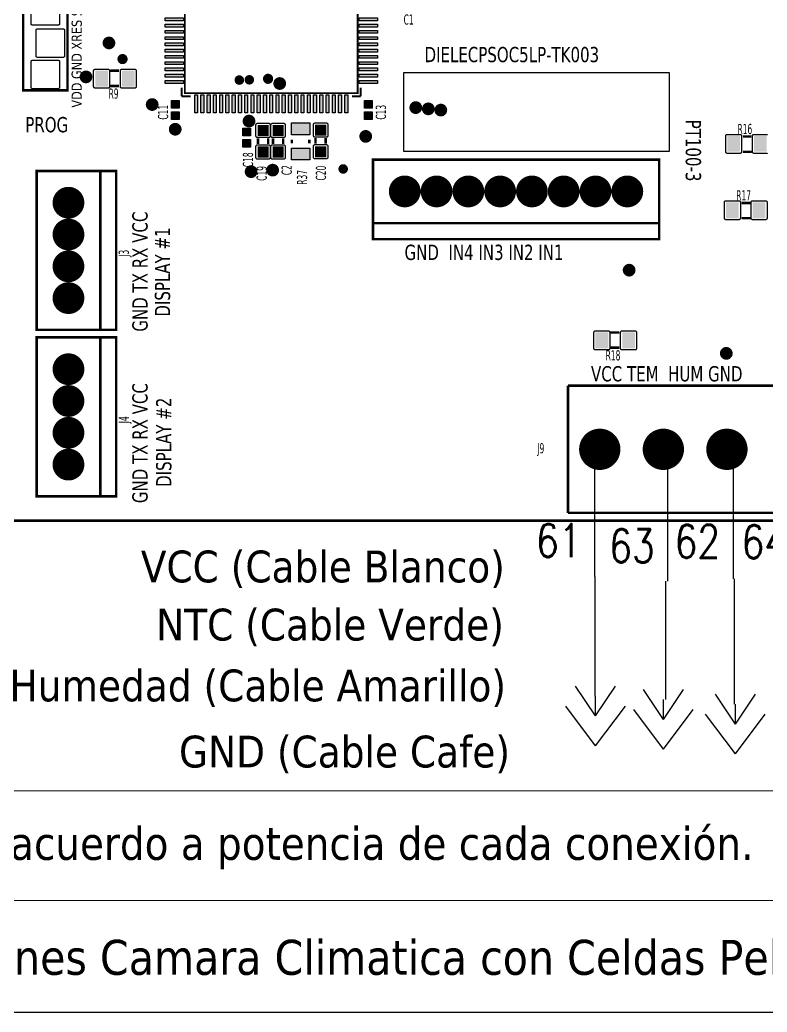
# Model space of a CAD drawing. Header units: millimetres. Extents: x 123.5 to 144.3, y 105.4 to 121.6.
# Drawn here: x 135.219 to 138.04, y 105.405 to 109.151 of the extents above; entities that cross this region are included whole.
import ezdxf
from ezdxf.enums import TextEntityAlignment as Align

# ---------------------------------------------------------------- set-up
doc = ezdxf.new("R2010")
doc.units = ezdxf.units.MM
doc.linetypes.add('CENTERX2', pattern=[20.32, 12.7, -2.54, 2.54, -2.54])
for name, color, linetype in [('DESC', 250, 'Continuous'), ('SYMS', 7, 'Continuous'), ('WIREFIXED', 7, 'Continuous'), ('WIRES', 7, 'Continuous')]:
    doc.layers.add(name, color=color, linetype=linetype)
doc.styles.add('SLDTEXTSTYLE0', font='tahoma.ttf')
doc.styles.get("Standard").update_dxf_attribs({"font": 'tahoma.ttf'})
doc.styles.add('WD', font='romans.shx')

# ---------------------------------------------------------------- blocks, each defined once
blk = doc.blocks.new('RPAD')
blk.add_trace([(-0.5, -0.5), (-0.5, 0.5), (0.5, -0.5), (0.5, 0.5)])
blk = doc.blocks.new('EPAD')
at = {"const_width": 0.5}
blk.add_lwpolyline([(-0.25, 0, 1), (0.25, 0, 1)], format="xyb", close=True, dxfattribs=at)
blk = doc.blocks.new('oard')
for points, const_width in [([(155.9889, 119.4043), (162.6345, 119.4043), (162.6345, 122.5185), (155.9889, 122.5185), (155.9889, 119.4043)], 0.00787), ([(155.9889, 119.4043), (162.6345, 119.4043), (162.6345, 122.5185), (155.9889, 122.5185), (155.9889, 119.4043)], 0.00787), ([(155.9889, 119.4043), (162.6345, 119.4043), (162.6345, 122.5185), (155.9889, 122.5185), (155.9889, 119.4043)], 0.00787), ([(160.2664, 121.2921), (160.2664, 120.7488), (160.8097, 120.7488), (160.8097, 121.2921), (160.2664, 121.2921)], 0.006), ([(160.2664, 121.2921), (160.2664, 120.7488), (160.8097, 120.7488), (160.8097, 121.2921), (160.2664, 121.2921)], 0.006), ([(160.2664, 121.2921), (160.2664, 120.7488), (160.8097, 120.7488), (160.8097, 121.2921), (160.2664, 121.2921)], 0.006), ([(159.7578, 120.7579), (159.8971, 120.7579), (159.8971, 121.2579), (159.7578, 121.2579), (159.7578, 120.7579)], 0.00787), ([(159.7578, 120.7579), (159.8971, 120.7579), (159.8971, 121.2579), (159.7578, 121.2579), (159.7578, 120.7579)], 0.00787), ([(159.7578, 120.7579), (159.8971, 120.7579), (159.8971, 121.2579), (159.7578, 121.2579), (159.7578, 120.7579)], 0.00787), ([(160.0595, 120.8197), (160.0315, 120.8197)], 0.00787), ([(160.0595, 120.8197), (160.0315, 120.8197)], 0.00787), ([(160.0595, 120.8197), (160.0315, 120.8197)], 0.00787), ([(160.0595, 120.7717), (160.0325, 120.7717)], 0.00787), ([(160.0595, 120.7717), (160.0325, 120.7717)], 0.00787), ([(160.0595, 120.7717), (160.0325, 120.7717)], 0.00787), ([(160.2566, 120.7665), (160.2566, 120.739)], 0.006), ([(160.2566, 120.7665), (160.2566, 120.739)], 0.006), ([(160.2566, 120.7665), (160.2566, 120.739)], 0.006), ([(160.8196, 120.739), (160.8196, 120.7665)], 0.006), ([(160.8196, 120.739), (160.8196, 120.7665)], 0.006), ([(160.8196, 120.739), (160.8196, 120.7665)], 0.006), ([(160.2566, 120.739), (160.2842, 120.739)], 0.006), ([(160.2566, 120.739), (160.2842, 120.739)], 0.006), ([(160.2566, 120.739), (160.2842, 120.739)], 0.006), ([(160.792, 120.739), (160.8196, 120.739)], 0.006), ([(160.792, 120.739), (160.8196, 120.739)], 0.006), ([(160.792, 120.739), (160.8196, 120.739)], 0.006), ([(160.4965, 120.5888), (160.4965, 120.6068)], 0.00787), ([(160.4965, 120.5888), (160.4965, 120.6068)], 0.00787), ([(160.4965, 120.5888), (160.4965, 120.6068)], 0.00787), ([(160.5285, 120.5888), (160.5285, 120.6068)], 0.00787), ([(160.5285, 120.5888), (160.5285, 120.6068)], 0.00787), ([(160.5285, 120.5888), (160.5285, 120.6068)], 0.00787), ([(160.5437, 120.5888), (160.5437, 120.6068)], 0.00787), ([(160.5437, 120.5888), (160.5437, 120.6068)], 0.00787), ([(160.5437, 120.5888), (160.5437, 120.6068)], 0.00787), ([(160.5757, 120.5888), (160.5757, 120.6068)], 0.00787), ([(160.5757, 120.5888), (160.5757, 120.6068)], 0.00787), ([(160.5757, 120.5888), (160.5757, 120.6068)], 0.00787), ([(160.603, 120.6031), (160.603, 120.5913)], 0.00787), ([(160.603, 120.6031), (160.603, 120.5913)], 0.00787), ([(160.603, 120.6031), (160.603, 120.5913)], 0.00787), ([(160.6582, 120.6031), (160.6582, 120.5913)], 0.00787), ([(160.6582, 120.6031), (160.6582, 120.5913)], 0.00787), ([(160.6582, 120.6031), (160.6582, 120.5913)], 0.00787), ([(160.6776, 120.6077), (160.6776, 120.5897)], 0.00787), ([(160.6776, 120.6077), (160.6776, 120.5897)], 0.00787), ([(160.6776, 120.6077), (160.6776, 120.5897)], 0.00787), ([(160.7096, 120.6077), (160.7096, 120.5897)], 0.00787), ([(160.7096, 120.6077), (160.7096, 120.5897)], 0.00787), ([(160.7096, 120.6077), (160.7096, 120.5897)], 0.00787), ([(162.0218, 120.6124), (162.0488, 120.6124)], 0.00787), ([(162.0218, 120.6124), (162.0488, 120.6124)], 0.00787), ([(162.0218, 120.6124), (162.0488, 120.6124)], 0.00787), ([(160.8582, 120.2898), (161.7582, 120.2898), (161.7582, 120.5398), (160.8582, 120.5398), (160.8582, 120.2898)], 0.00787), ([(160.8582, 120.2898), (161.7582, 120.2898), (161.7582, 120.5398), (160.8582, 120.5398), (160.8582, 120.2898)], 0.00787), ([(160.8582, 120.2898), (161.7582, 120.2898), (161.7582, 120.5398), (160.8582, 120.5398), (160.8582, 120.2898)], 0.00787), ([(162.0218, 120.5644), (162.0498, 120.5644)], 0.00787), ([(162.0218, 120.5644), (162.0498, 120.5644)], 0.00787), ([(162.0218, 120.5644), (162.0498, 120.5644)], 0.00787), ([(159.8003, 120.0043), (160.0503, 120.0043), (160.0503, 120.5043), (159.8003, 120.5043), (159.8003, 120.0043)], 0.00787), ([(159.8003, 120.0043), (160.0503, 120.0043), (160.0503, 120.5043), (159.8003, 120.5043), (159.8003, 120.0043)], 0.00787), ([(159.8003, 120.0043), (160.0503, 120.0043), (160.0503, 120.5043), (159.8003, 120.5043), (159.8003, 120.0043)], 0.00787), ([(160.0003, 120.5043), (160.0003, 120.0043)], 0.00787), ([(160.0003, 120.5043), (160.0003, 120.0043)], 0.00787), ([(160.0003, 120.5043), (160.0003, 120.0043)], 0.00787), ([(162.0179, 120.4037), (162.0449, 120.4037)], 0.00787), ([(162.0179, 120.4037), (162.0449, 120.4037)], 0.00787), ([(162.0179, 120.4037), (162.0449, 120.4037)], 0.00787), ([(162.0179, 120.3557), (162.0459, 120.3557)], 0.00787), ([(162.0179, 120.3557), (162.0459, 120.3557)], 0.00787), ([(162.0179, 120.3557), (162.0459, 120.3557)], 0.00787), ([(161.7582, 120.3398), (160.8582, 120.3398)], 0.00787), ([(161.7582, 120.3398), (160.8582, 120.3398)], 0.00787), ([(161.7582, 120.3398), (160.8582, 120.3398)], 0.00787), ([(159.8003, 119.4807), (160.0503, 119.4807), (160.0503, 119.9807), (159.8003, 119.9807), (159.8003, 119.4807)], 0.00787), ([(159.8003, 119.4807), (160.0503, 119.4807), (160.0503, 119.9807), (159.8003, 119.9807), (159.8003, 119.4807)], 0.00787), ([(159.8003, 119.4807), (160.0503, 119.4807), (160.0503, 119.9807), (159.8003, 119.9807), (159.8003, 119.4807)], 0.00787), ([(160.0003, 119.9807), (160.0003, 119.4807)], 0.00787), ([(160.0003, 119.9807), (160.0003, 119.4807)], 0.00787), ([(160.0003, 119.9807), (160.0003, 119.4807)], 0.00787), ([(161.6331, 119.9963), (161.6051, 119.9963)], 0.00787), ([(161.6331, 119.9963), (161.6051, 119.9963)], 0.00787), ([(161.6331, 119.9963), (161.6051, 119.9963)], 0.00787), ([(161.6331, 119.9483), (161.6061, 119.9483)], 0.00787), ([(161.6331, 119.9483), (161.6061, 119.9483)], 0.00787), ([(161.6331, 119.9483), (161.6061, 119.9483)], 0.00787), ([(161.4716, 119.8287), (161.4716, 119.4287)], 0.00787), ([(162.2716, 119.8287), (162.2716, 119.4287), (161.4716, 119.4287)], 0.00787), ([(161.4716, 119.8287), (162.2716, 119.8287)], 0.00787), ([(161.4716, 119.8287), (161.4716, 119.4287)], 0.00787), ([(162.2716, 119.8287), (162.2716, 119.4287), (161.4716, 119.4287)], 0.00787), ([(161.4716, 119.8287), (162.2716, 119.8287)], 0.00787), ([(161.4716, 119.8287), (161.4716, 119.4287)], 0.00787), ([(162.2716, 119.8287), (162.2716, 119.4287), (161.4716, 119.4287)], 0.00787), ([(161.4716, 119.8287), (162.2716, 119.8287)], 0.00787)]:
    blk.add_lwpolyline(points, dxfattribs=dict(const_width=const_width))
for points in [[(159.8725, 121.0479), (159.8725, 120.9679), (159.8724, 120.9668), (159.8721, 120.9659), (159.8716, 120.965), (159.871, 120.9643), (159.8703, 120.9637), (159.8694, 120.9633), (159.8685, 120.963), (159.8675, 120.9629), (159.7875, 120.9629), (159.7864, 120.963), (159.7855, 120.9633), (159.7846, 120.9637), (159.7839, 120.9643), (159.7833, 120.965), (159.7828, 120.9659), (159.7826, 120.9668), (159.7825, 120.9679), (159.7825, 120.9679), (159.7825, 121.0479)], [(160.954, 120.5668), (161.7906, 120.5668), (161.7906, 120.8128), (160.954, 120.8128), (160.954, 120.5668)], [(162.0988, 120.5597), (162.0978, 120.5595), (162.0968, 120.5594), (162.0568, 120.5594), (162.0558, 120.5595), (162.0548, 120.5597), (162.054, 120.5602), (162.0533, 120.5608), (162.0527, 120.5615), (162.0522, 120.5624), (162.0519, 120.5633), (162.0518, 120.5644), (162.0518, 120.6144), (162.0519, 120.6154), (162.0522, 120.6163), (162.0527, 120.6172), (162.0533, 120.6179), (162.054, 120.6185), (162.0548, 120.619), (162.0558, 120.6193), (162.0568, 120.6194), (162.0568, 120.6194), (162.0968, 120.6194), (162.0978, 120.6193), (162.0988, 120.619)]]:
    blk.add_lwpolyline(points)
for points in [[(160.2042, 120.9856), (160.2617, 120.9856), (160.2617, 120.9766), (160.2042, 120.9766), (160.2042, 120.9856)], [(160.8145, 120.9856), (160.872, 120.9856), (160.872, 120.9766), (160.8145, 120.9766), (160.8145, 120.9856)], [(159.7982, 120.8663), (159.7982, 120.9463), (159.7983, 120.9473), (159.7986, 120.9483), (159.799, 120.9491), (159.7997, 120.9498), (159.8004, 120.9505), (159.8012, 120.9509), (159.8022, 120.9512), (159.8032, 120.9513), (159.8832, 120.9513), (159.8842, 120.9512), (159.8852, 120.9509), (159.886, 120.9505), (159.8868, 120.9498), (159.8874, 120.9491), (159.8878, 120.9483), (159.8881, 120.9473), (159.8882, 120.9463), (159.8882, 120.8663), (159.8881, 120.8653), (159.8878, 120.8643), (159.8874, 120.8635), (159.8868, 120.8627), (159.886, 120.8621), (159.8852, 120.8617), (159.8842, 120.8614), (159.8832, 120.8613), (159.8032, 120.8613), (159.8022, 120.8614), (159.8012, 120.8617), (159.8004, 120.8621), (159.7997, 120.8627), (159.799, 120.8635), (159.7986, 120.8643), (159.7983, 120.8653), (159.7982, 120.8663)], [(160.2042, 120.9659), (160.2617, 120.9659), (160.2617, 120.9569), (160.2042, 120.9569), (160.2042, 120.9659)], [(160.2042, 120.9462), (160.2617, 120.9462), (160.2617, 120.9372), (160.2042, 120.9372), (160.2042, 120.9462)], [(160.8145, 120.9659), (160.872, 120.9659), (160.872, 120.9569), (160.8145, 120.9569), (160.8145, 120.9659)], [(160.8145, 120.9462), (160.872, 120.9462), (160.872, 120.9372), (160.8145, 120.9372), (160.8145, 120.9462)], [(160.2042, 120.9265), (160.2617, 120.9265), (160.2617, 120.9175), (160.2042, 120.9175), (160.2042, 120.9265)], [(160.8145, 120.9265), (160.872, 120.9265), (160.872, 120.9175), (160.8145, 120.9175), (160.8145, 120.9265)], [(160.2042, 120.9069), (160.2617, 120.9069), (160.2617, 120.8979), (160.2042, 120.8979), (160.2042, 120.9069)], [(160.2042, 120.8872), (160.2617, 120.8872), (160.2617, 120.8782), (160.2042, 120.8782), (160.2042, 120.8872)], [(160.8145, 120.9069), (160.872, 120.9069), (160.872, 120.8979), (160.8145, 120.8979), (160.8145, 120.9069)], [(160.8145, 120.8872), (160.872, 120.8872), (160.872, 120.8782), (160.8145, 120.8782), (160.8145, 120.8872)], [(159.7825, 120.7679), (159.7825, 120.8479), (159.7826, 120.8489), (159.7828, 120.8498), (159.7833, 120.8507), (159.7839, 120.8514), (159.7846, 120.852), (159.7855, 120.8525), (159.7864, 120.8528), (159.7875, 120.8529), (159.8675, 120.8529), (159.8685, 120.8528), (159.8694, 120.8525), (159.8703, 120.852), (159.871, 120.8514), (159.8716, 120.8507), (159.8721, 120.8498), (159.8724, 120.8489), (159.8725, 120.8479), (159.8725, 120.7679), (159.8724, 120.7668), (159.8721, 120.7659), (159.8716, 120.765), (159.871, 120.7643), (159.8703, 120.7637), (159.8694, 120.7633), (159.8685, 120.763), (159.8675, 120.7629), (159.7875, 120.7629), (159.7864, 120.763), (159.7855, 120.7633), (159.7846, 120.7637), (159.7839, 120.7643), (159.7833, 120.765), (159.7828, 120.7659), (159.7826, 120.7668), (159.7825, 120.7679)], [(160.2042, 120.8675), (160.2617, 120.8675), (160.2617, 120.8585), (160.2042, 120.8585), (160.2042, 120.8675)], [(160.8145, 120.8675), (160.872, 120.8675), (160.872, 120.8585), (160.8145, 120.8585), (160.8145, 120.8675)], [(160.0245, 120.7647), (159.9845, 120.7647), (159.9835, 120.7648), (159.9826, 120.7651), (159.9817, 120.7655), (159.981, 120.7661), (159.9804, 120.7669), (159.9799, 120.7677), (159.9796, 120.7687), (159.9795, 120.7697), (159.9795, 120.8197), (159.9796, 120.8207), (159.9799, 120.8216), (159.9804, 120.8225), (159.981, 120.8232), (159.9817, 120.8238), (159.9826, 120.8243), (159.9835, 120.8246), (159.9845, 120.8247), (160.0245, 120.8247), (160.0255, 120.8246), (160.0265, 120.8243), (160.0273, 120.8238), (160.0281, 120.8232), (160.0287, 120.8225), (160.0291, 120.8216), (160.0294, 120.8207), (160.0295, 120.8197), (160.0295, 120.7697), (160.0294, 120.7687), (160.0291, 120.7677), (160.0287, 120.7669), (160.0281, 120.7661), (160.0273, 120.7655), (160.0265, 120.7651), (160.0255, 120.7648), (160.0245, 120.7647)], [(160.1085, 120.7647), (160.0685, 120.7647), (160.0675, 120.7648), (160.0666, 120.7651), (160.0657, 120.7655), (160.065, 120.7661), (160.0644, 120.7669), (160.0639, 120.7677), (160.0636, 120.7687), (160.0635, 120.7697), (160.0635, 120.8197), (160.0636, 120.8207), (160.0639, 120.8216), (160.0644, 120.8225), (160.065, 120.8232), (160.0657, 120.8238), (160.0666, 120.8243), (160.0675, 120.8246), (160.0685, 120.8247), (160.1085, 120.8247), (160.1095, 120.8246), (160.1105, 120.8243), (160.1113, 120.8238), (160.1121, 120.8232), (160.1127, 120.8225), (160.1131, 120.8216), (160.1134, 120.8207), (160.1135, 120.8197), (160.1135, 120.7697), (160.1134, 120.7687), (160.1131, 120.7677), (160.1127, 120.7669), (160.1121, 120.7661), (160.1113, 120.7655), (160.1105, 120.7651), (160.1095, 120.7648), (160.1085, 120.7647)], [(160.2042, 120.8478), (160.2617, 120.8478), (160.2617, 120.8388), (160.2042, 120.8388), (160.2042, 120.8478)], [(160.2042, 120.8281), (160.2617, 120.8281), (160.2617, 120.8191), (160.2042, 120.8191), (160.2042, 120.8281)], [(160.8145, 120.8478), (160.872, 120.8478), (160.872, 120.8388), (160.8145, 120.8388), (160.8145, 120.8478)], [(160.8145, 120.8281), (160.872, 120.8281), (160.872, 120.8191), (160.8145, 120.8191), (160.8145, 120.8281)], [(160.2042, 120.8084), (160.2617, 120.8084), (160.2617, 120.7994), (160.2042, 120.7994), (160.2042, 120.8084)], [(160.2042, 120.7887), (160.2617, 120.7887), (160.2617, 120.7797), (160.2042, 120.7797), (160.2042, 120.7887)], [(160.8145, 120.8084), (160.872, 120.8084), (160.872, 120.7994), (160.8145, 120.7994), (160.8145, 120.8084)], [(160.8145, 120.7887), (160.872, 120.7887), (160.872, 120.7797), (160.8145, 120.7797), (160.8145, 120.7887)], [(160.2249, 120.7254), (160.2489, 120.7254), (160.2489, 120.7014), (160.2249, 120.7014), (160.2249, 120.7254)], [(160.2974, 120.7441), (160.3064, 120.7441), (160.3064, 120.6866), (160.2974, 120.6866), (160.2974, 120.7441)], [(160.3171, 120.7441), (160.3261, 120.7441), (160.3261, 120.6866), (160.3171, 120.6866), (160.3171, 120.7441)], [(160.3367, 120.7441), (160.3457, 120.7441), (160.3457, 120.6866), (160.3367, 120.6866), (160.3367, 120.7441)], [(160.3564, 120.7441), (160.3654, 120.7441), (160.3654, 120.6866), (160.3564, 120.6866), (160.3564, 120.7441)], [(160.3761, 120.7441), (160.3851, 120.7441), (160.3851, 120.6866), (160.3761, 120.6866), (160.3761, 120.7441)], [(160.3958, 120.7441), (160.4048, 120.7441), (160.4048, 120.6866), (160.3958, 120.6866), (160.3958, 120.7441)], [(160.4155, 120.7441), (160.4245, 120.7441), (160.4245, 120.6866), (160.4155, 120.6866), (160.4155, 120.7441)], [(160.4352, 120.7441), (160.4442, 120.7441), (160.4442, 120.6866), (160.4352, 120.6866), (160.4352, 120.7441)], [(160.4548, 120.7441), (160.4638, 120.7441), (160.4638, 120.6866), (160.4548, 120.6866), (160.4548, 120.7441)], [(160.4745, 120.7441), (160.4835, 120.7441), (160.4835, 120.6866), (160.4745, 120.6866), (160.4745, 120.7441)], [(160.4942, 120.7441), (160.5032, 120.7441), (160.5032, 120.6866), (160.4942, 120.6866), (160.4942, 120.7441)], [(160.5139, 120.7441), (160.5229, 120.7441), (160.5229, 120.6866), (160.5139, 120.6866), (160.5139, 120.7441)], [(160.5336, 120.7441), (160.5426, 120.7441), (160.5426, 120.6866), (160.5336, 120.6866), (160.5336, 120.7441)], [(160.5533, 120.7441), (160.5623, 120.7441), (160.5623, 120.6866), (160.5533, 120.6866), (160.5533, 120.7441)], [(160.573, 120.7441), (160.582, 120.7441), (160.582, 120.6866), (160.573, 120.6866), (160.573, 120.7441)], [(160.5926, 120.7441), (160.6016, 120.7441), (160.6016, 120.6866), (160.5926, 120.6866), (160.5926, 120.7441)], [(160.6123, 120.7441), (160.6213, 120.7441), (160.6213, 120.6866), (160.6123, 120.6866), (160.6123, 120.7441)], [(160.632, 120.7441), (160.641, 120.7441), (160.641, 120.6866), (160.632, 120.6866), (160.632, 120.7441)], [(160.6517, 120.7441), (160.6607, 120.7441), (160.6607, 120.6866), (160.6517, 120.6866), (160.6517, 120.7441)], [(160.6714, 120.7441), (160.6804, 120.7441), (160.6804, 120.6866), (160.6714, 120.6866), (160.6714, 120.7441)], [(160.6911, 120.7441), (160.7001, 120.7441), (160.7001, 120.6866), (160.6911, 120.6866), (160.6911, 120.7441)], [(160.7108, 120.7441), (160.7198, 120.7441), (160.7198, 120.6866), (160.7108, 120.6866), (160.7108, 120.7441)], [(160.7304, 120.7441), (160.7394, 120.7441), (160.7394, 120.6866), (160.7304, 120.6866), (160.7304, 120.7441)], [(160.7501, 120.7441), (160.7591, 120.7441), (160.7591, 120.6866), (160.7501, 120.6866), (160.7501, 120.7441)], [(160.7698, 120.7441), (160.7788, 120.7441), (160.7788, 120.6866), (160.7698, 120.6866), (160.7698, 120.7441)], [(160.8312, 120.7254), (160.8552, 120.7254), (160.8552, 120.7014), (160.8312, 120.7014), (160.8312, 120.7254)], [(160.2249, 120.6899), (160.2489, 120.6899), (160.2489, 120.6659), (160.2249, 120.6659), (160.2249, 120.6899)], [(160.8312, 120.6899), (160.8552, 120.6899), (160.8552, 120.6659), (160.8312, 120.6659), (160.8312, 120.6899)], [(160.4733, 120.6148), (160.4493, 120.6148), (160.4493, 120.6388), (160.4733, 120.6388), (160.4733, 120.6148)], [(160.49, 120.6143), (160.49, 120.6493), (160.4901, 120.6503), (160.4904, 120.6512), (160.4908, 120.6521), (160.4914, 120.6528), (160.4922, 120.6534), (160.493, 120.6539), (160.494, 120.6542), (160.495, 120.6543), (160.53, 120.6543), (160.531, 120.6542), (160.532, 120.6539), (160.5328, 120.6534), (160.5336, 120.6528), (160.5342, 120.6521), (160.5346, 120.6512), (160.5349, 120.6503), (160.535, 120.6493), (160.535, 120.6143), (160.5349, 120.6132), (160.5346, 120.6123), (160.5342, 120.6115), (160.5336, 120.6107), (160.5328, 120.6101), (160.532, 120.6097), (160.531, 120.6094), (160.53, 120.6093), (160.495, 120.6093), (160.494, 120.6094), (160.493, 120.6097), (160.4922, 120.6101), (160.4914, 120.6107), (160.4908, 120.6115), (160.4904, 120.6123), (160.4901, 120.6132), (160.49, 120.6143)], [(160.5372, 120.6143), (160.5372, 120.6493), (160.5373, 120.6503), (160.5376, 120.6512), (160.5381, 120.6521), (160.5387, 120.6528), (160.5394, 120.6534), (160.5403, 120.6539), (160.5412, 120.6542), (160.5422, 120.6543), (160.5772, 120.6543), (160.5783, 120.6542), (160.5792, 120.6539), (160.5801, 120.6534), (160.5808, 120.6528), (160.5814, 120.6521), (160.5819, 120.6512), (160.5821, 120.6503), (160.5822, 120.6493), (160.5822, 120.6143), (160.5821, 120.6132), (160.5819, 120.6123), (160.5814, 120.6115), (160.5808, 120.6107), (160.5801, 120.6101), (160.5792, 120.6097), (160.5783, 120.6094), (160.5772, 120.6093), (160.5422, 120.6093), (160.5412, 120.6094), (160.5403, 120.6097), (160.5394, 120.6101), (160.5387, 120.6107), (160.5381, 120.6115), (160.5376, 120.6123), (160.5373, 120.6132), (160.5372, 120.6143)], [(160.6591, 120.6551), (160.6591, 120.6181), (160.6021, 120.6181), (160.6021, 120.6551), (160.6591, 120.6551)], [(160.7161, 120.6502), (160.7161, 120.6152), (160.716, 120.6141), (160.7157, 120.6132), (160.7153, 120.6124), (160.7147, 120.6116), (160.7139, 120.611), (160.7131, 120.6106), (160.7121, 120.6103), (160.7111, 120.6102), (160.6761, 120.6102), (160.6751, 120.6103), (160.6741, 120.6106), (160.6733, 120.611), (160.6725, 120.6116), (160.6719, 120.6124), (160.6715, 120.6132), (160.6712, 120.6141), (160.6711, 120.6152), (160.6711, 120.6502), (160.6712, 120.6512), (160.6715, 120.6521), (160.6719, 120.653), (160.6725, 120.6537), (160.6733, 120.6543), (160.6741, 120.6548), (160.6751, 120.6551), (160.6761, 120.6552), (160.7111, 120.6552), (160.7121, 120.6551), (160.7131, 120.6548), (160.7139, 120.6543), (160.7147, 120.6537), (160.7153, 120.653), (160.7157, 120.6521), (160.716, 120.6512), (160.7161, 120.6502)], [(160.4733, 120.5793), (160.4493, 120.5793), (160.4493, 120.6033), (160.4733, 120.6033), (160.4733, 120.5793)], [(161.9728, 120.6194), (162.0128, 120.6194), (162.0138, 120.6193), (162.0148, 120.619), (162.0156, 120.6185), (162.0164, 120.6179), (162.017, 120.6172), (162.0174, 120.6163), (162.0177, 120.6154), (162.0178, 120.6144), (162.0178, 120.5644), (162.0177, 120.5633), (162.0174, 120.5624), (162.017, 120.5615), (162.0164, 120.5608), (162.0156, 120.5602), (162.0148, 120.5597), (162.0138, 120.5595), (162.0128, 120.5594), (161.9728, 120.5594), (161.9718, 120.5595), (161.9708, 120.5597), (161.97, 120.5602), (161.9693, 120.5608), (161.9687, 120.5615), (161.9682, 120.5624), (161.9679, 120.5633), (161.9678, 120.5644), (161.9678, 120.6144), (161.9679, 120.6154), (161.9682, 120.6163), (161.9687, 120.6172), (161.9693, 120.6179), (161.97, 120.6185), (161.9708, 120.619), (161.9718, 120.6193), (161.9728, 120.6194)], [(160.49, 120.5463), (160.49, 120.5813), (160.4901, 120.5823), (160.4904, 120.5832), (160.4908, 120.5841), (160.4914, 120.5848), (160.4922, 120.5854), (160.493, 120.5859), (160.494, 120.5862), (160.495, 120.5863), (160.53, 120.5863), (160.531, 120.5862), (160.532, 120.5859), (160.5328, 120.5854), (160.5336, 120.5848), (160.5342, 120.5841), (160.5346, 120.5832), (160.5349, 120.5823), (160.535, 120.5813), (160.535, 120.5463), (160.5349, 120.5452), (160.5346, 120.5443), (160.5342, 120.5435), (160.5336, 120.5427), (160.5328, 120.5421), (160.532, 120.5417), (160.531, 120.5414), (160.53, 120.5413), (160.495, 120.5413), (160.494, 120.5414), (160.493, 120.5417), (160.4922, 120.5421), (160.4914, 120.5427), (160.4908, 120.5435), (160.4904, 120.5443), (160.4901, 120.5452), (160.49, 120.5463)], [(160.5372, 120.5463), (160.5372, 120.5813), (160.5373, 120.5823), (160.5376, 120.5832), (160.5381, 120.5841), (160.5387, 120.5848), (160.5394, 120.5854), (160.5403, 120.5859), (160.5412, 120.5862), (160.5422, 120.5863), (160.5772, 120.5863), (160.5783, 120.5862), (160.5792, 120.5859), (160.5801, 120.5854), (160.5808, 120.5848), (160.5814, 120.5841), (160.5819, 120.5832), (160.5821, 120.5823), (160.5822, 120.5813), (160.5822, 120.5463), (160.5821, 120.5452), (160.5819, 120.5443), (160.5814, 120.5435), (160.5808, 120.5427), (160.5801, 120.5421), (160.5792, 120.5417), (160.5783, 120.5414), (160.5772, 120.5413), (160.5422, 120.5413), (160.5412, 120.5414), (160.5403, 120.5417), (160.5394, 120.5421), (160.5387, 120.5427), (160.5381, 120.5435), (160.5376, 120.5443), (160.5373, 120.5452), (160.5372, 120.5463)], [(160.6591, 120.5764), (160.6591, 120.5394), (160.6021, 120.5394), (160.6021, 120.5764), (160.6591, 120.5764)], [(160.7161, 120.5822), (160.7161, 120.5472), (160.716, 120.5461), (160.7157, 120.5452), (160.7153, 120.5444), (160.7147, 120.5436), (160.7139, 120.543), (160.7131, 120.5426), (160.7121, 120.5423), (160.7111, 120.5422), (160.6761, 120.5422), (160.6751, 120.5423), (160.6741, 120.5426), (160.6733, 120.543), (160.6725, 120.5436), (160.6719, 120.5444), (160.6715, 120.5452), (160.6712, 120.5461), (160.6711, 120.5472), (160.6711, 120.5822), (160.6712, 120.5832), (160.6715, 120.5841), (160.6719, 120.585), (160.6725, 120.5857), (160.6733, 120.5863), (160.6741, 120.5868), (160.6751, 120.5871), (160.6761, 120.5872), (160.7111, 120.5872), (160.7121, 120.5871), (160.7131, 120.5868), (160.7139, 120.5863), (160.7147, 120.5857), (160.7153, 120.585), (160.7157, 120.5841), (160.716, 120.5832), (160.7161, 120.5822)], [(161.9689, 120.4107), (162.0089, 120.4107), (162.0099, 120.4106), (162.0108, 120.4103), (162.0117, 120.4099), (162.0124, 120.4093), (162.013, 120.4085), (162.0135, 120.4077), (162.0138, 120.4067), (162.0139, 120.4057), (162.0139, 120.3557), (162.0138, 120.3547), (162.0135, 120.3537), (162.013, 120.3529), (162.0124, 120.3521), (162.0117, 120.3515), (162.0108, 120.3511), (162.0099, 120.3508), (162.0089, 120.3507), (161.9689, 120.3507), (161.9679, 120.3508), (161.9669, 120.3511), (161.9661, 120.3515), (161.9653, 120.3521), (161.9647, 120.3529), (161.9643, 120.3537), (161.964, 120.3547), (161.9639, 120.3557), (161.9639, 120.4057), (161.964, 120.4067), (161.9643, 120.4077), (161.9647, 120.4085), (161.9653, 120.4093), (161.9661, 120.4099), (161.9669, 120.4103), (161.9679, 120.4106), (161.9689, 120.4107)], [(162.0529, 120.4107), (162.0929, 120.4107), (162.0939, 120.4106), (162.0948, 120.4103), (162.0957, 120.4099), (162.0964, 120.4093), (162.097, 120.4085), (162.0975, 120.4077), (162.0978, 120.4067), (162.0979, 120.4057), (162.0979, 120.3557), (162.0978, 120.3547), (162.0975, 120.3537), (162.097, 120.3529), (162.0964, 120.3521), (162.0957, 120.3515), (162.0948, 120.3511), (162.0939, 120.3508), (162.0929, 120.3507), (162.0529, 120.3507), (162.0519, 120.3508), (162.0509, 120.3511), (162.0501, 120.3515), (162.0493, 120.3521), (162.0487, 120.3529), (162.0483, 120.3537), (162.048, 120.3547), (162.0479, 120.3557), (162.0479, 120.4057), (162.048, 120.4067), (162.0483, 120.4077), (162.0487, 120.4085), (162.0493, 120.4093), (162.0501, 120.4099), (162.0509, 120.4103), (162.0519, 120.4106), (162.0529, 120.4107)], [(161.5981, 119.9413), (161.5581, 119.9413), (161.5571, 119.9414), (161.5561, 119.9416), (161.5553, 119.9421), (161.5545, 119.9427), (161.5539, 119.9434), (161.5535, 119.9443), (161.5532, 119.9452), (161.5531, 119.9463), (161.5531, 119.9963), (161.5532, 119.9973), (161.5535, 119.9982), (161.5539, 119.9991), (161.5545, 119.9998), (161.5553, 120.0004), (161.5561, 120.0009), (161.5571, 120.0012), (161.5581, 120.0013), (161.5981, 120.0013), (161.5991, 120.0012), (161.6001, 120.0009), (161.6009, 120.0004), (161.6017, 119.9998), (161.6023, 119.9991), (161.6027, 119.9982), (161.603, 119.9973), (161.6031, 119.9963), (161.6031, 119.9463), (161.603, 119.9452), (161.6027, 119.9443), (161.6023, 119.9434), (161.6017, 119.9427), (161.6009, 119.9421), (161.6001, 119.9416), (161.5991, 119.9414), (161.5981, 119.9413)], [(161.6821, 119.9413), (161.6421, 119.9413), (161.6411, 119.9414), (161.6401, 119.9416), (161.6393, 119.9421), (161.6385, 119.9427), (161.6379, 119.9434), (161.6375, 119.9443), (161.6372, 119.9452), (161.6371, 119.9463), (161.6371, 119.9963), (161.6372, 119.9973), (161.6375, 119.9982), (161.6379, 119.9991), (161.6385, 119.9998), (161.6393, 120.0004), (161.6401, 120.0009), (161.6411, 120.0012), (161.6421, 120.0013), (161.6821, 120.0013), (161.6831, 120.0012), (161.6841, 120.0009), (161.6849, 120.0004), (161.6857, 119.9998), (161.6863, 119.9991), (161.6867, 119.9982), (161.687, 119.9973), (161.6871, 119.9963), (161.6871, 119.9463), (161.687, 119.9452), (161.6867, 119.9443), (161.6863, 119.9434), (161.6857, 119.9427), (161.6849, 119.9421), (161.6841, 119.9416), (161.6831, 119.9414), (161.6821, 119.9413)]]:
    blk.add_lwpolyline(points, close=True)
for name, p, xscale, yscale in [('RPAD', (160.233, 120.9811), 0.0575, 0.009), ('RPAD', (160.8432, 120.9811), 0.0575, 0.009), ('RPAD', (160.233, 120.9614), 0.0575, 0.009), ('RPAD', (160.233, 120.9417), 0.0575, 0.009), ('RPAD', (160.8432, 120.9614), 0.0575, 0.009), ('RPAD', (160.8432, 120.9417), 0.0575, 0.009), ('EPAD', (160.0277, 120.9068), 0.04, 0.04), ('RPAD', (160.233, 120.922), 0.0575, 0.009), ('RPAD', (160.8432, 120.922), 0.0575, 0.009), ('RPAD', (160.233, 120.9024), 0.0575, 0.009), ('RPAD', (160.233, 120.8827), 0.0575, 0.009), ('RPAD', (160.8432, 120.9024), 0.0575, 0.009), ('RPAD', (160.8432, 120.8827), 0.0575, 0.009), ('EPAD', (160.0704, 120.8562), 0.032, 0.032), ('RPAD', (160.233, 120.863), 0.0575, 0.009), ('RPAD', (160.8432, 120.863), 0.0575, 0.009), ('EPAD', (159.9555, 120.8001), 0.04, 0.04), ('RPAD', (160.233, 120.8433), 0.0575, 0.009), ('RPAD', (160.233, 120.8236), 0.0575, 0.009), ('RPAD', (160.8432, 120.8433), 0.0575, 0.009), ('RPAD', (160.8432, 120.8236), 0.0575, 0.009), ('RPAD', (160.233, 120.8039), 0.0575, 0.009), ('RPAD', (160.233, 120.7842), 0.0575, 0.009), ('EPAD', (160.4377, 120.7901), 0.03, 0.03), ('EPAD', (160.4692, 120.791), 0.03, 0.03), ('EPAD', (160.5282, 120.7941), 0.032, 0.032), ('EPAD', (160.5649, 120.7793), 0.04, 0.04), ('RPAD', (160.8432, 120.8039), 0.0575, 0.009), ('RPAD', (160.8432, 120.7842), 0.0575, 0.009), ('EPAD', (160.1636, 120.7131), 0.04, 0.04), ('RPAD', (160.2369, 120.7134), 0.024, 0.024), ('RPAD', (160.3019, 120.7153), 0.009, 0.0575), ('RPAD', (160.3216, 120.7153), 0.009, 0.0575), ('RPAD', (160.3412, 120.7153), 0.009, 0.0575), ('RPAD', (160.3609, 120.7153), 0.009, 0.0575), ('RPAD', (160.3806, 120.7153), 0.009, 0.0575), ('RPAD', (160.4003, 120.7153), 0.009, 0.0575), ('RPAD', (160.42, 120.7153), 0.009, 0.0575), ('RPAD', (160.4397, 120.7153), 0.009, 0.0575), ('RPAD', (160.4593, 120.7153), 0.009, 0.0575), ('RPAD', (160.479, 120.7153), 0.009, 0.0575), ('RPAD', (160.4987, 120.7153), 0.009, 0.0575), ('RPAD', (160.5184, 120.7153), 0.009, 0.0575), ('RPAD', (160.5381, 120.7153), 0.009, 0.0575), ('RPAD', (160.5578, 120.7153), 0.009, 0.0575), ('RPAD', (160.5775, 120.7153), 0.009, 0.0575), ('RPAD', (160.5971, 120.7153), 0.009, 0.0575), ('RPAD', (160.6168, 120.7153), 0.009, 0.0575), ('RPAD', (160.6365, 120.7153), 0.009, 0.0575), ('RPAD', (160.6562, 120.7153), 0.009, 0.0575), ('RPAD', (160.6759, 120.7153), 0.009, 0.0575), ('RPAD', (160.6956, 120.7153), 0.009, 0.0575), ('RPAD', (160.7153, 120.7153), 0.009, 0.0575), ('RPAD', (160.7349, 120.7153), 0.009, 0.0575), ('RPAD', (160.7546, 120.7153), 0.009, 0.0575), ('RPAD', (160.7743, 120.7153), 0.009, 0.0575), ('RPAD', (160.8432, 120.7134), 0.024, 0.024), ('EPAD', (160.9928, 120.7035), 0.04, 0.04), ('EPAD', (161.0322, 120.6996), 0.04, 0.04), ('EPAD', (161.0716, 120.6957), 0.04, 0.04), ('RPAD', (160.2369, 120.6779), 0.024, 0.024), ('EPAD', (160.4682, 120.6612), 0.04, 0.04), ('RPAD', (160.8432, 120.6779), 0.024, 0.024), ('EPAD', (160.2361, 120.6354), 0.04, 0.04), ('EPAD', (160.8353, 120.613), 0.04, 0.04), ('RPAD', (161.9928, 120.5894), 0.04, 0.05), ('RPAD', (162.0768, 120.5894), 0.04, 0.05), ('EPAD', (160.4748, 120.5021), 0.04, 0.04), ('EPAD', (160.5427, 120.5068), 0.04, 0.04), ('EPAD', (160.7645, 120.5106), 0.03, 0.03), ('EPAD', (160.9582, 120.4398), 0.1, 0.1), ('EPAD', (161.0582, 120.4398), 0.1, 0.1), ('EPAD', (161.1582, 120.4398), 0.1, 0.1), ('EPAD', (161.2582, 120.4398), 0.1, 0.1), ('EPAD', (161.3582, 120.4398), 0.1, 0.1), ('EPAD', (161.4582, 120.4398), 0.1, 0.1), ('EPAD', (161.5582, 120.4398), 0.1, 0.1), ('EPAD', (161.6582, 120.4398), 0.1, 0.1), ('EPAD', (159.9003, 120.4043), 0.1, 0.1), ('RPAD', (161.9889, 120.3807), 0.04, 0.05), ('RPAD', (162.0729, 120.3807), 0.04, 0.05), ('EPAD', (159.9003, 120.3043), 0.1, 0.1), ('EPAD', (159.9003, 120.2043), 0.1, 0.1), ('EPAD', (161.664, 120.1922), 0.04, 0.04), ('EPAD', (159.9003, 120.1043), 0.1, 0.1), ('EPAD', (161.9697, 119.9306), 0.04, 0.04), ('EPAD', (159.9003, 119.8807), 0.1, 0.1), ('EPAD', (159.9003, 119.7807), 0.1, 0.1), ('EPAD', (159.9003, 119.6807), 0.1, 0.1), ('EPAD', (161.5716, 119.6287), 0.13, 0.13), ('EPAD', (161.7716, 119.6287), 0.13, 0.13), ('EPAD', (161.9716, 119.6287), 0.13, 0.13), ('EPAD', (159.9003, 119.5807), 0.1, 0.1)]:
    blk.add_blockref(name, p, dxfattribs=dict(xscale=xscale, yscale=yscale))
for p, xscale, yscale, rotation in [((160.0045, 120.7947), 0.04, 0.05, 180), ((160.0885, 120.7947), 0.04, 0.05, 180), ((160.4613, 120.6268), 0.024, 0.024, 180), ((160.5125, 120.6318), 0.035, 0.035, 90), ((160.5597, 120.6318), 0.035, 0.035, 90), ((160.6306, 120.6366), 0.037, 0.057, 270), ((160.6936, 120.6327), 0.035, 0.035, 270), ((160.4613, 120.5913), 0.024, 0.024, 180), ((160.5125, 120.5638), 0.035, 0.035, 90), ((160.5597, 120.5638), 0.035, 0.035, 90), ((160.6306, 120.5579), 0.037, 0.057, 270), ((160.6936, 120.5647), 0.035, 0.035, 270), ((161.5781, 119.9713), 0.04, 0.05, 180), ((161.6621, 119.9713), 0.04, 0.05, 180)]:
    blk.add_blockref('RPAD', p, dxfattribs=dict(xscale=xscale, yscale=yscale, rotation=rotation))
for s, height, rotation, width, p in [('VDD GND XRES SCK SIO', 0.032, 90, 0.9375, (159.9422, 120.7035)), ('VDD GND XRES SCK SIO', 0.032, 90, 0.9375, (159.9422, 120.7035)), ('VDD GND XRES SCK SIO', 0.032, 90, 0.9375, (159.9422, 120.7035)), ('C11', 0.032, 90, 0.625, (160.2139, 120.6657)), ('C11', 0.032, 90, 0.625, (160.2139, 120.6657)), ('C11', 0.032, 90, 0.625, (160.2139, 120.6657)), ('C13', 0.032, 90, 0.625, (160.8989, 120.6657)), ('C13', 0.032, 90, 0.625, (160.8989, 120.6657)), ('C13', 0.032, 90, 0.625, (160.8989, 120.6657)), ('PT100-3', 0.048, 270, 0.833333, (161.8421, 120.6656)), ('PT100-3', 0.048, 270, 0.833333, (161.8421, 120.6656)), ('PT100-3', 0.048, 270, 0.833333, (161.8421, 120.6656)), ('C18', 0.032, 90, 0.625, (160.4809, 120.5161)), ('C18', 0.032, 90, 0.625, (160.4809, 120.5161)), ('C18', 0.032, 90, 0.625, (160.4809, 120.5161)), ('C19', 0.032, 90, 0.625, (160.524, 120.4733)), ('C19', 0.032, 90, 0.625, (160.524, 120.4733)), ('C19', 0.032, 90, 0.625, (160.524, 120.4733)), ('C2', 0.032, 90, 0.625, (160.6027, 120.4912)), ('C2', 0.032, 90, 0.625, (160.6027, 120.4912)), ('C2', 0.032, 90, 0.625, (160.6027, 120.4912)), ('C20', 0.032, 90, 0.625, (160.7103, 120.4743)), ('C20', 0.032, 90, 0.625, (160.7103, 120.4743)), ('C20', 0.032, 90, 0.625, (160.7103, 120.4743)), ('R37', 0.032, 90, 0.625, (160.6509, 120.4609)), ('R37', 0.032, 90, 0.625, (160.6509, 120.4609)), ('R37', 0.032, 90, 0.625, (160.6509, 120.4609)), ('GND TX RX VCC', 0.048, 90, 0.833333, (160.1492, 119.9988)), ('GND TX RX VCC', 0.048, 90, 0.833333, (160.1492, 119.9988)), ('GND TX RX VCC', 0.048, 90, 0.833333, (160.1492, 119.9988)), ('DISPLAY #1', 0.048, 90, 0.833333, (160.22, 120.0461)), ('DISPLAY #1', 0.048, 90, 0.833333, (160.22, 120.0461)), ('DISPLAY #1', 0.048, 90, 0.833333, (160.22, 120.0461)), ('J3', 0.032, 90, 0.625, (160.0902, 120.2343)), ('J3', 0.032, 90, 0.625, (160.0902, 120.2343)), ('J3', 0.032, 90, 0.625, (160.0902, 120.2343)), ('GND TX RX VCC', 0.048, 90, 0.833333, (160.1492, 119.4594)), ('GND TX RX VCC', 0.048, 90, 0.833333, (160.1492, 119.4594)), ('GND TX RX VCC', 0.048, 90, 0.833333, (160.1492, 119.4594)), ('DISPLAY #2', 0.048, 90, 0.833333, (160.224, 119.5106)), ('DISPLAY #2', 0.048, 90, 0.833333, (160.224, 119.5106)), ('DISPLAY #2', 0.048, 90, 0.833333, (160.224, 119.5106)), ('J4', 0.032, 90, 0.625, (160.0902, 119.7107)), ('J4', 0.032, 90, 0.625, (160.0902, 119.7107)), ('J4', 0.032, 90, 0.625, (160.0902, 119.7107))]:
    blk.add_text(s, height=height, rotation=rotation, dxfattribs=dict(width=width)).set_placement(p)
for s, height, width, p in [('C1', 0.032, 0.625, (160.9546, 120.9645)), ('C1', 0.032, 0.625, (160.9546, 120.9645)), ('C1', 0.032, 0.625, (160.9546, 120.9645)), ('DIELECPSOC5LP-TK003', 0.048, 0.833333, (161.0204, 120.8464)), ('DIELECPSOC5LP-TK003', 0.048, 0.833333, (161.0204, 120.8464)), ('DIELECPSOC5LP-TK003', 0.048, 0.833333, (161.0204, 120.8464)), ('R9', 0.032, 0.625, (160.0265, 120.7317)), ('R9', 0.032, 0.625, (160.0265, 120.7317)), ('R9', 0.032, 0.625, (160.0265, 120.7317)), ('PROG', 0.048, 0.833333, (159.7645, 120.6259)), ('PROG', 0.048, 0.833333, (159.7645, 120.6259)), ('PROG', 0.048, 0.833333, (159.7645, 120.6259)), ('R16', 0.032, 0.625, (162.0048, 120.6203)), ('R16', 0.032, 0.625, (162.0048, 120.6203)), ('R16', 0.032, 0.625, (162.0048, 120.6203)), ('R17', 0.032, 0.625, (162.0009, 120.4116)), ('R17', 0.032, 0.625, (162.0009, 120.4116)), ('R17', 0.032, 0.625, (162.0009, 120.4116)), ('GND  IN4 IN3 IN2 IN1', 0.048, 0.833333, (160.9574, 120.2243)), ('GND  IN4 IN3 IN2 IN1', 0.048, 0.833333, (160.9574, 120.2243)), ('GND  IN4 IN3 IN2 IN1', 0.048, 0.833333, (160.9574, 120.2243)), ('R18', 0.032, 0.625, (161.5901, 119.9083)), ('R18', 0.032, 0.625, (161.5901, 119.9083)), ('R18', 0.032, 0.625, (161.5901, 119.9083)), ('VCC TEM  HUM GND', 0.048, 0.833333, (161.544, 119.8424)), ('VCC TEM  HUM GND', 0.048, 0.833333, (161.544, 119.8424)), ('VCC TEM  HUM GND', 0.048, 0.833333, (161.544, 119.8424)), ('J9', 0.032, 0.625, (161.3752, 119.6162)), ('J9', 0.032, 0.625, (161.3752, 119.6162)), ('J9', 0.032, 0.625, (161.3752, 119.6162))]:
    blk.add_text(s, height=height, dxfattribs=dict(width=width)).set_placement(p)
blk = doc.blocks.new('HC01JP')
for p, q in [((-0.0625, 0), (0.0625, 0.0938)), ((0.0312, 0), (0.125, 0.0625)), ((-0.0625, 0), (0.0625, -0.0938)), ((0.0312, 0), (0.125, -0.0625)), ((0.0312, 0), (0.0938, 0))]:
    blk.add_line(p, q)
at = {"style": 'WD', "width": 0.7}
for tag, p in [('INST', (0.1562, 0.8498)), ('LOC', (0.1562, 0.6802)), ('DESC1', (0.1562, 0.5105)), ('DESC2', (0.1562, 0.3543))]:
    blk.add_attdef(tag, p, '', height=0.125, dxfattribs=at)
at = {"style": 'WD'}
for tag, p, height in [('TAG1', (0.1562, 0.0938), 0.125), ('X2LINK', (0.0625, 0.125), 0.01), ('X8LINK', (0.0625, -0.125), 0.01)]:
    blk.add_attdef(tag, p, '', height=height, dxfattribs=at)
for tag, p, height, flags in [('FAMILY', (0.2047, 0.0586), 0.01, 9), ('X4TERMDESC02', (-0.0813, 0.0258), 0.01, 1), ('X4TERM02', (-0.0625, 0), 0.0125, 1), ('X1TERM01', (0.0938, 0), 0.0125, 1), ('X1TERMDESC01', (0.1079, 0.0211), 0.01, 1)]:
    blk.add_attdef(tag, p, '', height=height, dxfattribs=dict(at, flags=flags))
at = {"linetype": 'Continuous', "style": 'WD', "flags": 9}
for tag, p in [('MFG', (0.2903, 0.0575)), ('CAT', (0.2922, 0.0769)), ('ASSYCODE', (0.2908, 0.0372))]:
    blk.add_attdef(tag, text='', height=0.01, dxfattribs=at).set_placement(p, align=Align.CENTER)
at = {"linetype": 'Continuous', "style": 'WD', "flags": 8}
blk.add_attdef('TERM02', text='', height=0.125, dxfattribs=at).set_placement((-0.0625, -0.047), align=Align.TOP_RIGHT)
blk.add_attdef('TERM01', text='', height=0.125, dxfattribs=at).set_placement((0.1562, -0.047), align=Align.TOP_LEFT)
blk = doc.blocks.new('WD_WNV')
at = {"style": 'WD', "flags": 1}
for tag, p in [('W01USER', (-0.0625, 0.0938)), ('W02USER', (-0.0625, 0.0859)), ('W03USER', (-0.0625, 0.0781)), ('W04USER', (-0.0625, 0.0703)), ('W05USER', (-0.0625, 0.0625)), ('W06USER', (-0.0625, 0.0547)), ('W07USER', (-0.0625, 0.0469)), ('W08USER', (-0.0625, 0.0391)), ('W09USER', (-0.0625, 0.0312)), ('W10USER', (-0.0625, 0.0234))]:
    blk.add_attdef(tag, text='', height=0.005, dxfattribs=at).set_placement(p, align=Align.CENTER)
at = {"linetype": 'Continuous', "style": 'WD', "width": 0.8}
blk.add_attdef('WIRENO', text='', height=0.125, dxfattribs=at).set_placement((-0.05, 0), align=Align.MIDDLE_RIGHT)

msp = doc.modelspace()

# ---------------------------------------------------------------- linework, layer by layer
at = {"color": 7, "linetype": 'Continuous', "lineweight": 0}
for p, q in [((139.6906, 106.2413), (133.4651, 106.2413)), ((144.2555, 105.8263), (133.4651, 105.8263))]:
    msp.add_line(p, q, dxfattribs=at)
at = {"color": 7, "linetype": 'Continuous'}
msp.add_line((123.5055, 105.4055), (144.2555, 105.4055), dxfattribs=at)
at = {"color": 7, "linetype": 'CENTERX2', "lineweight": 0}
msp.add_line((133.462, 105.4055), (144.2555, 105.4055), dxfattribs=at)
at = {"layer": 'WIRES'}
for p, q in [((137.3893, 107.0499), (137.3893, 107.5014)), ((137.9126, 107.0406), (137.9126, 107.5131)), ((137.6656, 107.0317), (137.6656, 107.4779)), ((137.3909, 106.5984), (137.3909, 107.0499)), ((137.6573, 106.5855), (137.6573, 107.0317)), ((137.9166, 106.5681), (137.9166, 107.0406))]:
    msp.add_line(p, q, dxfattribs=at)

# ---------------------------------------------------------------- block references
at = {"layer": 'DESC', "xscale": 1.2, "yscale": 1.2, "zscale": 1.2}
msp.add_blockref('oard', (-56.4775, -36.0246), dxfattribs=at)
at = {"layer": 'SYMS', "xscale": 1.2, "yscale": 1.2, "zscale": 1.2, "rotation": 90}
for p in [(137.3924, 106.4859), (137.649, 106.473), (137.9207, 106.4556)]:
    msp.add_blockref('HC01JP', p, dxfattribs=at)
at = {"layer": 'WIREFIXED'}
ref = msp.add_blockref('WD_WNV', (137.3893, 107.1854), dxfattribs=at)
ref.add_attrib('WIRENOF', '61', dxfattribs={"linetype": 'Continuous', "height": 0.125, "style": 'WD', "width": 0.8}).set_placement((137.3393, 107.1854), align=Align.MIDDLE_RIGHT)
ref = msp.add_blockref('WD_WNV', (137.9126, 107.1824), dxfattribs=at)
ref.add_attrib('WIRENOF', '62', dxfattribs={"linetype": 'Continuous', "height": 0.125, "style": 'WD', "width": 0.8}).set_placement((137.8626, 107.1824), align=Align.MIDDLE_RIGHT)
ref = msp.add_blockref('WD_WNV', (138.1654, 107.1808), dxfattribs=at)
ref.add_attrib('WIRENOF', '64', dxfattribs={"linetype": 'Continuous', "height": 0.125, "style": 'WD', "width": 0.8}).set_placement((138.1154, 107.1808), align=Align.MIDDLE_RIGHT)
ref = msp.add_blockref('WD_WNV', (137.6656, 107.1655), dxfattribs=at)
ref.add_attrib('WIRENOF', '63', dxfattribs={"linetype": 'Continuous', "height": 0.125, "style": 'WD', "width": 0.8}).set_placement((137.6156, 107.1655), align=Align.MIDDLE_RIGHT)

# ---------------------------------------------------------------- texts
at = {"char_height": 0.12, "attachment_point": 1}
for s, width, insert in [('VCC (Cable Blanco)', 1.586445, (135.6759, 107.1477)), ('NTC (Cable Verde)', 1.552877, (135.7338, 106.9283)), ('Humedad (Cable Amarillo)', 2.028744, (135.1802, 106.6987)), ('GND (Cable Cafe)', 2.028744, (135.8202, 106.4491))]:
    msp.add_mtext_dynamic_manual_height_columns(s, width=width, gutter_width=0.05, heights=[0], dxfattribs=dict(at, insert=insert))
at = {"color": 7, "linetype": 'Continuous', "lineweight": 0, "attachment_point": 1, "style": 'SLDTEXTSTYLE0'}
for s, insert, char_height in [('MATERIAL: Cablear de acuerdo a potencia de cada conexión.', (133.5048, 106.1049), 0.1245), ('\\pi-0.39529,l0.52705,t1.0541;NOMBRE:^IConexiones Camara Climatica con Celdas Peltier', (133.5151, 105.6784), 0.131763)]:
    msp.add_mtext(s, dxfattribs=dict(at, insert=insert, char_height=char_height))

doc.saveas('drawing.dxf')
